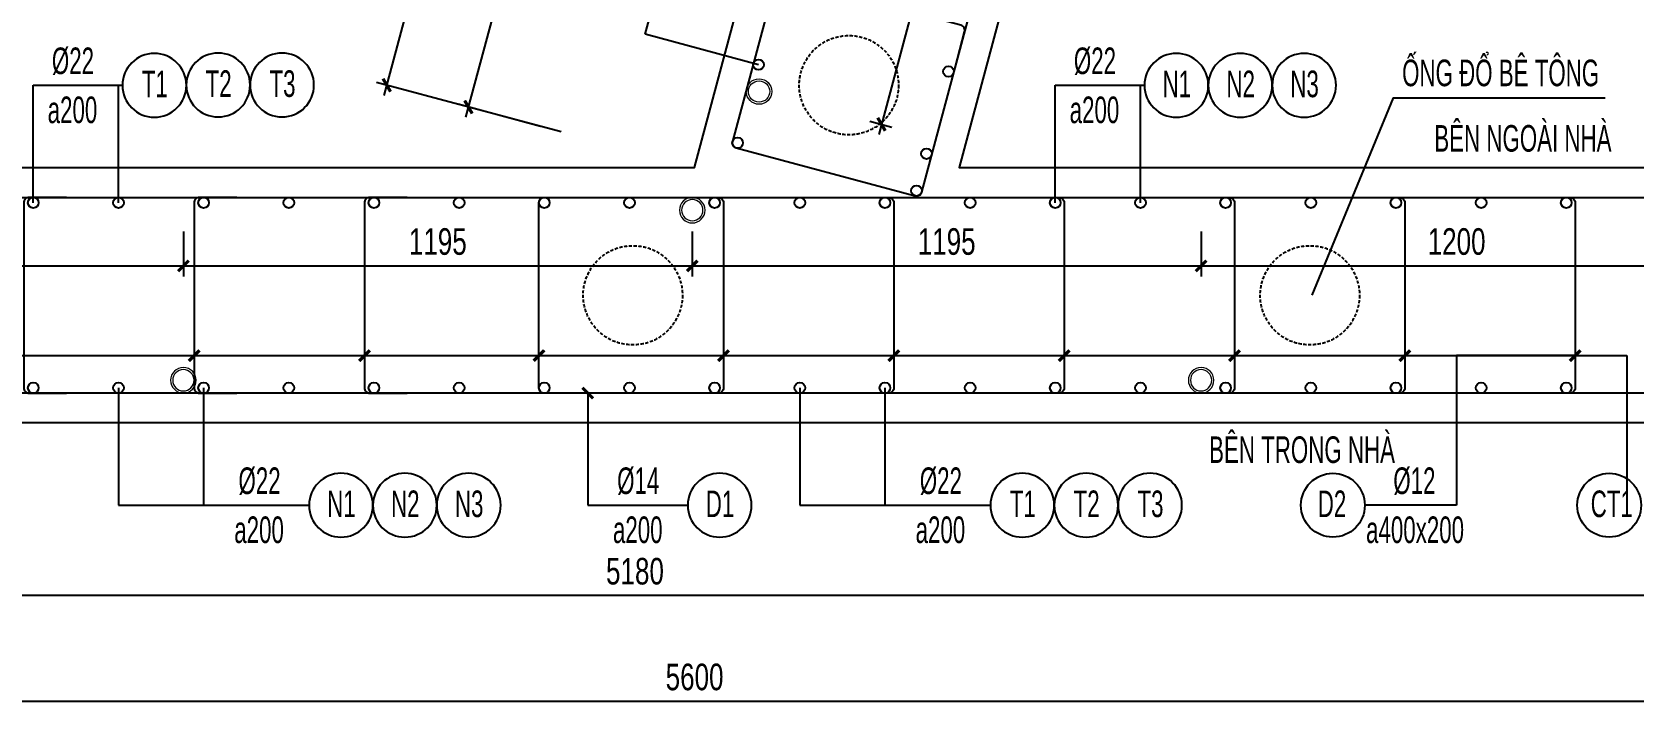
# Model space of a CAD drawing. Header units: millimetres. Extents: x -147841 to 368790, y -162721 to 84261.
# Drawn here: x 282007 to 285769, y -111686 to -110088 of the extents above; entities that cross this region are included whole.
import ezdxf
from ezdxf.enums import TextEntityAlignment as Align

# ---------------------------------------------------------------- set-up
doc = ezdxf.new("R2010")
doc.units = ezdxf.units.MM
doc.header["$LTSCALE"] = 1000
doc.header["$MEASUREMENT"] = 0
doc.header["$PDMODE"] = 1
doc.header["$PDSIZE"] = -10
doc.linetypes.add('HIDDEN', pattern=[0.375, 0.25, -0.125])
doc.layers.get('0').update_dxf_attribs({"linetype": 'CONTINUOUS', "lineweight": 18})
doc.layers.get('DEFPOINTS').update_dxf_attribs({"color": 5, "linetype": 'CONTINUOUS', "lineweight": 18})
for name, color, linetype, lineweight in [('0-THAY', 7, 'CONTINUOUS', 18), ('ccu11-Dim', 8, 'CONTINUOUS', 18), ('DIM', 8, 'CONTINUOUS', 18)]:
    doc.layers.add(name, color=color, linetype=linetype, lineweight=lineweight)
for name, color, linetype in [('ccu11-Manh', 8, 'CONTINUOUS'), ('ccu11-Thep', 4, 'CONTINUOUS'), ('ccu11-Thepdai', 6, 'CONTINUOUS'), ('KC-Cotthep', 8, 'CONTINUOUS'), ('KC-Dim', 8, 'CONTINUOUS'), ('KC-Text', 31, 'CONTINUOUS'), ('KC-Thay', 7, 'CONTINUOUS'), ('KC-Thep', 4, 'CONTINUOUS')]:
    doc.layers.add(name, color=color, linetype=linetype)
doc.styles.add('ARIAL', font='arial.ttf', dxfattribs={"width": 0.7})
doc.styles.add('ccu11-dim', font='vnsimli.shx', dxfattribs={"width": 0.65, "bigfont": 'bigfont.shx'})
doc.dimstyles.new('2.5-25', dxfattribs={"dimscale": 25, "dimtxt": 2.5, "dimasz": 1, "dimexe": 1, "dimexo": 2, "dimgap": 1, "dimtad": 1, "dimdec": 1, "dimrnd": 5, "dimdsep": 46, "dimtxsty": 'ARIAL', "dimblk": 'ARCHTICK', "dimcen": -1, "dimdle": 1, "dimclrd": 256, "dimclre": 256, "dimclrt": 3, "dimadec": 0, "dimazin": 2, "dimtfac": 0.1, "dimtdec": 1, "dimtmove": 0, "dimatfit": 1, "dimldrblk": 'ARCHTICK', "dimfxl": 1, "dimtvp": 0.833333, "dimtfill": 1, "dimtolj": 1, "dimtzin": 12, "dimarcsym": 0})
doc.dimstyles.new('ccu11-100x4', dxfattribs={"dimscale": 100, "dimtxt": 2.5, "dimasz": 1, "dimexe": 1, "dimexo": 2, "dimgap": 1, "dimtad": 1, "dimdec": 0, "dimlfac": 0.25, "dimdsep": 46, "dimtxsty": 'ccu11-dim', "dimblk": 'ARCHTICK', "dimcen": -1, "dimdle": 1, "dimclrd": 256, "dimclre": 256, "dimclrt": 31, "dimadec": 0, "dimazin": 2, "dimtfac": 0.1, "dimtdec": 0, "dimtmove": 0, "dimatfit": 1, "dimldrblk": 'ARCHTICK', "dimfxl": 1, "dimtvp": 0.833333, "dimtolj": 1, "dimtzin": 12, "dimarcsym": 0})

# ---------------------------------------------------------------- blocks, each defined once
blk = doc.blocks.new('_ARCHTICK')
at = {"color": 0, "linetype": 'ByBlock', "const_width": 0.3}
blk.add_lwpolyline([(-0.5, -0.5), (0.5, 0.5)], dxfattribs=at)
blk = doc.blocks.new('*D1199')
at = {"layer": 'DEFPOINTS', "color": 0, "linetype": 'ByBlock', "ltscale": 30, "transparency": 16777216}
for p in [(280832.7, -111163.4), (286012.7, -111163.4), (280832.7, -111412.2)]:
    blk.add_point(p, dxfattribs=at)
at = {"layer": 'KC-Dim', "linetype": 'ByBlock', "lineweight": -2, "ltscale": 30, "transparency": 16777216}
for p, q in [((280832.7, -111213.4), (280832.7, -111437.2)), ((286012.7, -111213.4), (286012.7, -111437.2)), ((286037.7, -111412.2), (280807.7, -111412.2))]:
    blk.add_line(p, q, dxfattribs=at)
at = {"layer": 'KC-Dim', "linetype": 'ByBlock', "lineweight": -2, "ltscale": 30, "transparency": 16777216, "xscale": 25, "yscale": 25, "zscale": 25, "rotation": 180}
blk.add_blockref('_ARCHTICK', (280832.7, -111412.2), dxfattribs=at)
at = {"layer": 'KC-Dim', "linetype": 'ByBlock', "lineweight": -2, "ltscale": 30, "transparency": 16777216, "xscale": 25, "yscale": 25, "zscale": 25}
blk.add_blockref('_ARCHTICK', (286012.7, -111412.2), dxfattribs=at)
at = {"layer": 'KC-Dim', "color": 3, "linetype": 'ByBlock', "ltscale": 30, "transparency": 16777216, "insert": (283422.7, -111355.3), "char_height": 62.5, "attachment_point": 5, "style": 'ARIAL', "bg_fill": 3, "box_fill_scale": 1.25, "bg_fill_color": 256, "bg_fill_true_color": 13158600, "bg_fill_transparency": 0}
blk.add_mtext('\\A1;5180', dxfattribs=at)
blk = doc.blocks.new('*D1200')
at = {"layer": 'DEFPOINTS', "color": 0, "linetype": 'ByBlock', "ltscale": 30, "transparency": 16777216}
for p in [(280762.7, -111163.4), (286362.7, -111163.4), (280762.7, -111660.7)]:
    blk.add_point(p, dxfattribs=at)
at = {"layer": 'KC-Dim', "linetype": 'ByBlock', "lineweight": -2, "ltscale": 30, "transparency": 16777216}
for p, q in [((280762.7, -111213.4), (280762.7, -111685.7)), ((286362.7, -111213.4), (286362.7, -111685.7)), ((286387.7, -111660.7), (280737.7, -111660.7))]:
    blk.add_line(p, q, dxfattribs=at)
at = {"layer": 'KC-Dim', "linetype": 'ByBlock', "lineweight": -2, "ltscale": 30, "transparency": 16777216, "xscale": 25, "yscale": 25, "zscale": 25, "rotation": 180}
blk.add_blockref('_ARCHTICK', (280762.7, -111660.7), dxfattribs=at)
at = {"layer": 'KC-Dim', "linetype": 'ByBlock', "lineweight": -2, "ltscale": 30, "transparency": 16777216, "xscale": 25, "yscale": 25, "zscale": 25}
blk.add_blockref('_ARCHTICK', (286362.7, -111660.7), dxfattribs=at)
at = {"layer": 'KC-Dim', "color": 3, "linetype": 'ByBlock', "ltscale": 30, "transparency": 16777216, "insert": (283562.7, -111603.8), "char_height": 62.5, "attachment_point": 5, "style": 'ARIAL', "bg_fill": 3, "box_fill_scale": 1.25, "bg_fill_color": 256, "bg_fill_true_color": 13158600, "bg_fill_transparency": 0}
blk.add_mtext('\\A1;5600', dxfattribs=at)
blk = doc.blocks.new('att_thep_2')
blk.add_circle((-300, 0), 300)
at = {"color": 3, "style": 'ARIAL', "width": 0.6}
blk.add_attdef('DK', text='', height=250, dxfattribs=at).set_placement((467, 105), align=Align.CENTER)
at = {"color": 31, "style": 'ARIAL', "width": 0.6}
blk.add_attdef('SH', text='', height=250, dxfattribs=at).set_placement((-281, -111), align=Align.CENTER)
at = {"color": 2, "style": 'ARIAL', "width": 0.6}
blk.add_attdef('KC', text='', height=250, dxfattribs=at).set_placement((472, -355), align=Align.CENTER)
blk = doc.blocks.new('*U1185')
at = {"layer": 'ccu11-Thepdai', "flags": 128}
blk.add_lwpolyline([(50, 230), (-37.5, 230, 0.414214), (-50, 217.5), (-50, -114.4), (-50, -217.5, 0.414214), (-37.5, -230), (50, -230)], format="xyb", dxfattribs=at)
blk = doc.blocks.new('*U1186')
at = {"layer": 'DIM', "color": 0, "linetype": 'ByBlock', "lineweight": -2, "transparency": 16777216}
for p in [(0, 0), (400, 0), (800, 0), (1200, 0), (1600, 0)]:
    blk.add_blockref('*U1185', p, dxfattribs=at)
blk = doc.blocks.new('*U1183')
at = {"layer": 'ccu11-Thepdai', "flags": 128}
blk.add_lwpolyline([(-50, 230), (37.5, 230, -0.414214), (50, 217.5), (50, -114.4), (50, -217.5, -0.414214), (37.5, -230), (-50, -230)], format="xyb", dxfattribs=at)
blk = doc.blocks.new('*U1184')
at = {"layer": 'DIM', "color": 0, "linetype": 'ByBlock', "lineweight": -2, "transparency": 16777216}
for p in [(0, 0), (400, 0), (800, 0), (1200, 0), (1600, 0)]:
    blk.add_blockref('*U1183', p, dxfattribs=at)
blk = doc.blocks.new('A$C260038B3')
at = {"layer": '0-THAY', "linetype": 'Continuous'}
for radius in [120, 100]:
    blk.add_circle((0, 0), radius, dxfattribs=at)
blk = doc.blocks.new('*D1207')
at = {"layer": 'DEFPOINTS', "color": 0, "linetype": 'ByBlock', "ltscale": 30, "transparency": 16777216}
for p in [(280962.2, -110506.5), (282362.2, -110506.5), (282362.2, -110637.5)]:
    blk.add_point(p, dxfattribs=at)
at = {"layer": 'KC-Dim', "linetype": 'ByBlock', "lineweight": -2, "ltscale": 30, "transparency": 16777216}
for p, q in [((280962.2, -110556.5), (280962.2, -110662.5)), ((282362.2, -110556.5), (282362.2, -110662.5)), ((280937.2, -110637.5), (282387.2, -110637.5))]:
    blk.add_line(p, q, dxfattribs=at)
at = {"layer": 'KC-Dim', "linetype": 'ByBlock', "lineweight": -2, "ltscale": 30, "transparency": 16777216, "xscale": 25, "yscale": 25, "zscale": 25, "rotation": 180}
blk.add_blockref('_ARCHTICK', (280962.2, -110637.5), dxfattribs=at)
at = {"layer": 'KC-Dim', "linetype": 'ByBlock', "lineweight": -2, "ltscale": 30, "transparency": 16777216, "xscale": 25, "yscale": 25, "zscale": 25}
blk.add_blockref('_ARCHTICK', (282362.2, -110637.5), dxfattribs=at)
at = {"layer": 'KC-Dim', "color": 3, "linetype": 'ByBlock', "ltscale": 30, "transparency": 16777216, "insert": (281662.2, -110580.6), "char_height": 62.5, "attachment_point": 5, "style": 'ARIAL', "bg_fill": 3, "box_fill_scale": 1.25, "bg_fill_color": 256, "bg_fill_true_color": 13158600, "bg_fill_transparency": 0}
blk.add_mtext('\\A1;1400', dxfattribs=at)
blk = doc.blocks.new('*D1208')
at = {"layer": 'DEFPOINTS', "color": 0, "linetype": 'ByBlock', "ltscale": 30, "transparency": 16777216}
for p in [(282362.2, -110506.5), (283557.2, -110506.5), (283557.2, -110637.5)]:
    blk.add_point(p, dxfattribs=at)
at = {"layer": 'KC-Dim', "linetype": 'ByBlock', "lineweight": -2, "ltscale": 30, "transparency": 16777216}
for p, q in [((282362.2, -110556.5), (282362.2, -110662.5)), ((283557.2, -110556.5), (283557.2, -110662.5)), ((282337.2, -110637.5), (283582.2, -110637.5))]:
    blk.add_line(p, q, dxfattribs=at)
at = {"layer": 'KC-Dim', "linetype": 'ByBlock', "lineweight": -2, "ltscale": 30, "transparency": 16777216, "xscale": 25, "yscale": 25, "zscale": 25, "rotation": 180}
blk.add_blockref('_ARCHTICK', (282362.2, -110637.5), dxfattribs=at)
at = {"layer": 'KC-Dim', "linetype": 'ByBlock', "lineweight": -2, "ltscale": 30, "transparency": 16777216, "xscale": 25, "yscale": 25, "zscale": 25}
blk.add_blockref('_ARCHTICK', (283557.2, -110637.5), dxfattribs=at)
at = {"layer": 'KC-Dim', "color": 3, "linetype": 'ByBlock', "ltscale": 30, "transparency": 16777216, "insert": (282959.7, -110580.6), "char_height": 62.5, "attachment_point": 5, "style": 'ARIAL', "bg_fill": 3, "box_fill_scale": 1.25, "bg_fill_color": 256, "bg_fill_true_color": 13158600, "bg_fill_transparency": 0}
blk.add_mtext('\\A1;1195', dxfattribs=at)
blk = doc.blocks.new('*D1209')
at = {"layer": 'DEFPOINTS', "color": 0, "linetype": 'ByBlock', "ltscale": 30, "transparency": 16777216}
for p in [(283557.2, -110506.5), (284752.2, -110506.5), (284752.2, -110637.5)]:
    blk.add_point(p, dxfattribs=at)
at = {"layer": 'KC-Dim', "linetype": 'ByBlock', "lineweight": -2, "ltscale": 30, "transparency": 16777216}
for p, q in [((283557.2, -110556.5), (283557.2, -110662.5)), ((284752.2, -110556.5), (284752.2, -110662.5)), ((283532.2, -110637.5), (284777.2, -110637.5))]:
    blk.add_line(p, q, dxfattribs=at)
at = {"layer": 'KC-Dim', "linetype": 'ByBlock', "lineweight": -2, "ltscale": 30, "transparency": 16777216, "xscale": 25, "yscale": 25, "zscale": 25, "rotation": 180}
blk.add_blockref('_ARCHTICK', (283557.2, -110637.5), dxfattribs=at)
at = {"layer": 'KC-Dim', "linetype": 'ByBlock', "lineweight": -2, "ltscale": 30, "transparency": 16777216, "xscale": 25, "yscale": 25, "zscale": 25}
blk.add_blockref('_ARCHTICK', (284752.2, -110637.5), dxfattribs=at)
at = {"layer": 'KC-Dim', "color": 3, "linetype": 'ByBlock', "ltscale": 30, "transparency": 16777216, "insert": (284154.7, -110580.6), "char_height": 62.5, "attachment_point": 5, "style": 'ARIAL', "bg_fill": 3, "box_fill_scale": 1.25, "bg_fill_color": 256, "bg_fill_true_color": 13158600, "bg_fill_transparency": 0}
blk.add_mtext('\\A1;1195', dxfattribs=at)
blk = doc.blocks.new('*D1210')
at = {"layer": 'DEFPOINTS', "color": 0, "linetype": 'ByBlock', "ltscale": 30, "transparency": 16777216}
for p in [(284752.2, -110506.5), (285952.2, -110506.5), (285952.2, -110637.5)]:
    blk.add_point(p, dxfattribs=at)
at = {"layer": 'KC-Dim', "linetype": 'ByBlock', "lineweight": -2, "ltscale": 30, "transparency": 16777216}
for p, q in [((284752.2, -110556.5), (284752.2, -110662.5)), ((285952.2, -110556.5), (285952.2, -110662.5)), ((284727.2, -110637.5), (285977.2, -110637.5))]:
    blk.add_line(p, q, dxfattribs=at)
at = {"layer": 'KC-Dim', "linetype": 'ByBlock', "lineweight": -2, "ltscale": 30, "transparency": 16777216, "xscale": 25, "yscale": 25, "zscale": 25, "rotation": 180}
blk.add_blockref('_ARCHTICK', (284752.2, -110637.5), dxfattribs=at)
at = {"layer": 'KC-Dim', "linetype": 'ByBlock', "lineweight": -2, "ltscale": 30, "transparency": 16777216, "xscale": 25, "yscale": 25, "zscale": 25}
blk.add_blockref('_ARCHTICK', (285952.2, -110637.5), dxfattribs=at)
at = {"layer": 'KC-Dim', "color": 3, "linetype": 'ByBlock', "ltscale": 30, "transparency": 16777216, "insert": (285352.2, -110580.6), "char_height": 62.5, "attachment_point": 5, "style": 'ARIAL', "bg_fill": 3, "box_fill_scale": 1.25, "bg_fill_color": 256, "bg_fill_true_color": 13158600, "bg_fill_transparency": 0}
blk.add_mtext('\\A1;1200', dxfattribs=at)
blk = doc.blocks.new('*D1217')
at = {"layer": 'DEFPOINTS', "color": 0, "linetype": 'ByBlock', "ltscale": 30, "transparency": 16777216}
for p in [(283931.9, -107969), (283031.6, -110264.2), (283249.5, -110322.6)]:
    blk.add_point(p, dxfattribs=at)
at = {"layer": 'KC-Dim', "linetype": 'ByBlock', "lineweight": -2, "ltscale": 30, "transparency": 16777216}
for p, q in [((283672.2, -107873.5), (283025.1, -110288.3)), ((283883.7, -107956.1), (283641.6, -107891.2)), ((283201.2, -110309.7), (283007.5, -110257.7))]:
    blk.add_line(p, q, dxfattribs=at)
at = {"layer": 'KC-Dim', "linetype": 'ByBlock', "lineweight": -2, "ltscale": 30, "transparency": 16777216, "xscale": 25, "yscale": 25, "zscale": 25}
for p, rotation in [((283665.7, -107897.7), 75.00000000010621), ((283031.6, -110264.2), 255.0000000001062)]:
    blk.add_blockref('_ARCHTICK', p, dxfattribs=dict(at, rotation=rotation))
at = {"layer": 'KC-Dim', "color": 3, "linetype": 'ByBlock', "ltscale": 30, "transparency": 16777216, "insert": (283293.7, -109066.2), "char_height": 62.5, "attachment_point": 5, "rotation": 75, "style": 'ARIAL', "bg_fill": 3, "box_fill_scale": 1.25, "bg_fill_color": 256, "bg_fill_true_color": 13158600, "bg_fill_transparency": 0}
blk.add_mtext('\\A1;2450', dxfattribs=at)
blk = doc.blocks.new('*U1191')
at = {"layer": 'ccu11-Thepdai', "flags": 128}
blk.add_lwpolyline([(50, 230), (-37.5, 230, 0.414214), (-50, 217.5), (-50, -114.4), (-50, -217.5, 0.414214), (-37.5, -230), (50, -230)], format="xyb", dxfattribs=at)
blk = doc.blocks.new('*U1192')
at = {"layer": 'DIM', "color": 0, "linetype": 'ByBlock', "lineweight": -2, "transparency": 16777216}
for p in [(0, 0), (400, 0), (800, 0), (1200, 0), (1600, 0)]:
    blk.add_blockref('*U1191', p, dxfattribs=at)
blk = doc.blocks.new('*D1218')
at = {"layer": 'DEFPOINTS', "color": 0, "ltscale": 3000, "transparency": 16777216}
for p in [(284022.5, -107630.9), (282839.8, -110212.8), (283297.8, -110335.5)]:
    blk.add_point(p, dxfattribs=at)
at = {"layer": 'DIM', "lineweight": -2, "ltscale": 3000, "transparency": 16777216}
for p, q in [((283571, -107484.1), (282833.3, -110237)), ((283974.2, -107618), (283540.4, -107501.7)), ((283249.5, -110322.6), (282815.7, -110206.3))]:
    blk.add_line(p, q, dxfattribs=at)
at = {"layer": 'DIM', "lineweight": -2, "ltscale": 3000, "transparency": 16777216, "xscale": 25, "yscale": 25, "zscale": 25}
for p, rotation in [((283564.5, -107508.2), 75.00000000010621), ((282839.8, -110212.8), 255.0000000001062)]:
    blk.add_blockref('_ARCHTICK', p, dxfattribs=dict(at, rotation=rotation))
at = {"layer": 'DIM', "color": 3, "ltscale": 3000, "transparency": 16777216, "insert": (283147.2, -108845.8), "char_height": 62.5, "attachment_point": 5, "rotation": 75, "style": 'ARIAL', "bg_fill": 3, "box_fill_scale": 1.25, "bg_fill_color": 256, "bg_fill_true_color": 13158600, "bg_fill_transparency": 0}
blk.add_mtext('\\A1;2800', dxfattribs=at)
blk = doc.blocks.new('*D1508')
at = {"layer": 'DEFPOINTS', "color": 0, "linetype": 'ByBlock', "ltscale": 30, "transparency": 16777216}
for p in [(258896.5, -98435.7), (258896.5, -98538), (257917.5, -98623.4)]:
    blk.add_point(p, dxfattribs=at)
at = {"layer": 'KC-Dim', "linetype": 'ByBlock', "lineweight": -2, "ltscale": 30, "transparency": 16777216}
for p, q in [((258896.5, -98485.7), (258896.5, -98563)), ((257917.5, -98573.4), (257917.5, -98513)), ((257892.5, -98538), (258921.5, -98538))]:
    blk.add_line(p, q, dxfattribs=at)
at = {"layer": 'KC-Dim', "linetype": 'ByBlock', "lineweight": -2, "ltscale": 30, "transparency": 16777216, "xscale": 25, "yscale": 25, "zscale": 25, "rotation": 180}
blk.add_blockref('_ARCHTICK', (257917.5, -98538), dxfattribs=at)
at = {"layer": 'KC-Dim', "linetype": 'ByBlock', "lineweight": -2, "ltscale": 30, "transparency": 16777216, "xscale": 25, "yscale": 25, "zscale": 25}
blk.add_blockref('_ARCHTICK', (258896.5, -98538), dxfattribs=at)
at = {"layer": 'KC-Dim', "color": 3, "linetype": 'ByBlock', "ltscale": 30, "transparency": 16777216, "insert": (258407, -98481.1), "char_height": 62.5, "attachment_point": 5, "style": 'ARIAL', "bg_fill": 3, "box_fill_scale": 1.25, "bg_fill_color": 256, "bg_fill_true_color": 13158600, "bg_fill_transparency": 0}
blk.add_mtext('\\A1;980', dxfattribs=at)
blk = doc.blocks.new('*D1509')
at = {"layer": 'DEFPOINTS', "color": 0, "linetype": 'ByBlock', "ltscale": 30, "transparency": 16777216}
for p in [(258896.5, -98435.7), (260095.1, -98538), (260095.1, -98616.7)]:
    blk.add_point(p, dxfattribs=at)
at = {"layer": 'KC-Dim', "linetype": 'ByBlock', "lineweight": -2, "ltscale": 30, "transparency": 16777216}
for p, q in [((258896.5, -98485.7), (258896.5, -98563)), ((260095.1, -98566.7), (260095.1, -98513)), ((258871.5, -98538), (260120.1, -98538))]:
    blk.add_line(p, q, dxfattribs=at)
at = {"layer": 'KC-Dim', "linetype": 'ByBlock', "lineweight": -2, "ltscale": 30, "transparency": 16777216, "xscale": 25, "yscale": 25, "zscale": 25, "rotation": 180}
blk.add_blockref('_ARCHTICK', (258896.5, -98538), dxfattribs=at)
at = {"layer": 'KC-Dim', "linetype": 'ByBlock', "lineweight": -2, "ltscale": 30, "transparency": 16777216, "xscale": 25, "yscale": 25, "zscale": 25}
blk.add_blockref('_ARCHTICK', (260095.1, -98538), dxfattribs=at)
at = {"layer": 'KC-Dim', "color": 3, "linetype": 'ByBlock', "ltscale": 30, "transparency": 16777216, "insert": (259495.8, -98481.1), "char_height": 62.5, "attachment_point": 5, "style": 'ARIAL', "bg_fill": 3, "box_fill_scale": 1.25, "bg_fill_color": 256, "bg_fill_true_color": 13158600, "bg_fill_transparency": 0}
blk.add_mtext('\\A1;1200', dxfattribs=at)
blk = doc.blocks.new('*U1187')
at = {"layer": 'ccu11-Thep'}
blk.add_circle((0, 0), 12.5, dxfattribs=at)
blk = doc.blocks.new('*U1188')
at = {"layer": 'KC-Dim', "color": 0, "linetype": 'ByBlock', "lineweight": -2, "transparency": 16777216}
for p in [(0, 0), (200, 0), (400, 0), (600, 0), (800, 0), (1000, 0), (1200, 0), (1400, 0), (1600, 0), (1800, 0), (2000, 0), (2200, 0)]:
    blk.add_blockref('*U1187', p, dxfattribs=at)
blk = doc.blocks.new('*U1189')
at = {"layer": 'ccu11-Thep'}
blk.add_circle((0, 0), 12.5, dxfattribs=at)
blk = doc.blocks.new('*U1190')
at = {"layer": 'KC-Dim', "color": 0, "linetype": 'ByBlock', "lineweight": -2, "transparency": 16777216}
for p in [(0, 0), (200, 0), (400, 0), (600, 0), (800, 0), (1000, 0), (1200, 0), (1400, 0), (1600, 0), (1800, 0), (2000, 0)]:
    blk.add_blockref('*U1189', p, dxfattribs=at)
blk = doc.blocks.new('*U1179')
at = {"layer": 'ccu11-Thep'}
blk.add_circle((0, 0), 12.5, dxfattribs=at)
blk = doc.blocks.new('*U1180')
at = {"layer": 'KC-Thep', "color": 0, "linetype": 'ByBlock', "lineweight": -2, "transparency": 16777216}
for p in [(-4000, 0), (-3800, 0), (-3600, 0), (-3400, 0), (-3200, 0), (-3000, 0), (-2800, 0), (-2600, 0), (-2400, 0), (-2200, 0), (-2000, 0), (-1800, 0), (-1600, 0), (-1400, 0), (-1200, 0), (-1000, 0), (-800, 0), (-600, 0), (-400, 0)]:
    blk.add_blockref('*U1179', p, dxfattribs=at)
blk = doc.blocks.new('*U1181')
at = {"layer": 'ccu11-Thep'}
blk.add_circle((0, 0), 12.5, dxfattribs=at)
blk = doc.blocks.new('*U1182')
at = {"layer": 'KC-Thep', "color": 0, "linetype": 'ByBlock', "lineweight": -2, "transparency": 16777216}
for p in [(-4000, 0), (-3800, 0), (-3600, 0), (-3400, 0), (-3200, 0), (-3000, 0), (-2800, 0), (-2600, 0), (-2400, 0), (-2200, 0), (-2000, 0), (-1800, 0), (-1600, 0), (-1400, 0), (-1200, 0), (-1000, 0), (-800, 0), (-600, 0), (-400, 0)]:
    blk.add_blockref('*U1181', p, dxfattribs=at)
blk = doc.blocks.new('saw6-28')
at = {"layer": 'ccu11-Dim', "ltscale": 3000, "xscale": 0.25, "yscale": 0.25, "zscale": 0.25}
for p in [(257917.48, -98835.66), (260095.11, -98835.66)]:
    blk.add_blockref('A$C260038B3', p, dxfattribs=at)
at = {"layer": 'KC-Dim', "linetype": 'ByBlock', "ltscale": 30}
dim = blk.add_linear_dim(base=(258896.47, -98537.97), p1=(257917.48, -98623.41), p2=(258896.47, -98435.66), dimstyle='2.5-25', dxfattribs=at)
dim.commit()
dim.dimension.update_dxf_attribs({"geometry": '*D1508', "text_midpoint": (258406.97, -98481.05)})
at = {"layer": 'ccu11-Dim', "ltscale": 3000, "xscale": 0.25, "yscale": 0.25, "zscale": 0.25}
blk.add_blockref('A$C260038B3', (258891.47, -98435.66), dxfattribs=at)
at = {"layer": 'KC-Dim', "linetype": 'ByBlock', "ltscale": 30}
dim = blk.add_linear_dim(base=(260095.11, -98537.97), p1=(258896.47, -98435.66), p2=(260095.11, -98616.7), dimstyle='2.5-25', dxfattribs=at)
dim.commit()
dim.dimension.update_dxf_attribs({"geometry": '*D1509', "text_midpoint": (259495.79, -98481.05)})

msp = doc.modelspace()

# ---------------------------------------------------------------- linework, layer by layer
at = {"layer": 'ccu11-Manh'}
msp.add_lwpolyline([(285013.19, -110706.54), (285204.19, -110242.2), (285700.73, -110242.2)], dxfattribs=at)
at = {"layer": 'ccu11-Thep'}
msp.add_circle((284083.89, -110460.75), 12.5, dxfattribs=at)
at = {"layer": 'ccu11-Thep', "linetype": 'HIDDEN', "ltscale": 0.03}
for centre in [(283417.66, -110706.54), (285007.61, -110706.54, 242.3)]:
    msp.add_circle(centre, 116.6, dxfattribs=at)
at = {"layer": 'ccu11-Thepdai'}
for points in [[(284261.15, -108070.17), (283651.63, -110344.93, 0.4142136), (283660.47, -110360.24), (284080.65, -110472.82, 0.4142136), (284095.96, -110463.98), (284705.48, -108189.23, 0.4142136), (284696.64, -108173.92), (284276.46, -108061.33, 0.4142136)], [(283618.16, -110936.54), (280845.16, -110936.54, -0.4142136), (280832.66, -110924.04), (280832.66, -110489.04, -0.4142136), (280845.16, -110476.54), (283618.16, -110476.54, -0.4142136), (283630.66, -110489.04), (283630.66, -110924.04, -0.4142136)], [(286009.7, -110936.54), (283209.7, -110936.54, -0.4142136), (283197.2, -110924.04), (283197.2, -110489.04, -0.4142136), (283209.7, -110476.54), (286009.7, -110476.54, -0.4142136), (286022.2, -110489.04), (286022.2, -110924.04, -0.4142136)]]:
    msp.add_lwpolyline(points, format="xyb", close=True, dxfattribs=at)
at = {"layer": 'KC-Thay', "flags": 128}
msp.add_lwpolyline([(286362.66, -110921.54), (286362.66, -111006.54), (280762.66, -111006.54), (280762.66, -110921.54), (280582.66, -110886.54), (280582.66, -110526.54), (280762.66, -110491.54), (280762.66, -110406.54), (283562.66, -110406.54), (284287.36, -107701.91), (284369.46, -107723.91), (284356.68, -107906.83), (284704.42, -108000.01), (284784.81, -107835.2), (284866.92, -107857.2), (284183.82, -110406.54), (286362.66, -110406.54), (286362.66, -110491.54), (286182.66, -110526.54), (286182.66, -110886.54)], close=True, dxfattribs=at)

# ---------------------------------------------------------------- block references
at = {"layer": 'ccu11-Dim', "ltscale": 3000, "extrusion": (0, 0, -1), "xscale": 0.25, "yscale": 0.25, "zscale": -0.25}
for p in [(-283557.19, -110506.53), (-282362.19, -110906.25), (-284752.19, -110906.25)]:
    msp.add_blockref('A$C260038B3', p, dxfattribs=at)
at = {"layer": 'ccu11-Manh', "ltscale": 3000, "xscale": 25, "yscale": 25, "zscale": 25, "rotation": 180}
for p in [(283630.66, -110848.24), (284830.66, -110848.24), (285230.66, -110848.24)]:
    msp.add_blockref('_ARCHTICK', p, dxfattribs=at)
at = {"layer": 'DIM', "xscale": -1}
for name, p in [('*U1184', (282837.66, -110706.54)), ('*U1186', (285580.66, -110706.54))]:
    msp.add_blockref(name, p, dxfattribs=at)
at = {"layer": 'KC-Cotthep'}
ref = msp.add_blockref('att_thep_2', (282219.15, -110213.17), dxfattribs=dict(at, xscale=-0.25, yscale=0.25, zscale=0.25))
ref.add_attrib('KC', 'a200', dxfattribs={"layer": '0', "color": 2, "height": 62.5, "style": 'ARIAL', "width": 0.6}).set_placement((282101.79, -110301.99), align=Align.CENTER)
ref.add_attrib('DK', '%%C22', dxfattribs={"layer": '0', "color": 2, "height": 62.5, "style": 'ARIAL', "width": 0.6}).set_placement((282102.88, -110186.81), align=Align.CENTER)
ref.add_attrib('SH', 'T1', dxfattribs={"layer": '0', "color": 31, "height": 62.5, "style": 'ARIAL', "width": 0.6}).set_placement((282295.17, -110241.04), align=Align.CENTER)
ref = msp.add_blockref('att_thep_2', (282368.94, -110212.52), dxfattribs=dict(at, xscale=-0.25, yscale=0.25, zscale=0.25))
ref.add_attrib('SH', 'T2', dxfattribs={"layer": '0', "color": 31, "height": 62.5, "style": 'ARIAL', "width": 0.6}).set_placement((282444.97, -110240.39), align=Align.CENTER)
ref = msp.add_blockref('att_thep_2', (282518.94, -110212.52), dxfattribs=dict(at, xscale=-0.25, yscale=0.25, zscale=0.25))
ref.add_attrib('SH', 'T3', dxfattribs={"layer": '0', "color": 31, "height": 62.5, "style": 'ARIAL', "width": 0.6}).set_placement((282594.97, -110240.39), align=Align.CENTER)
ref = msp.add_blockref('att_thep_2', (284769.15, -110213.17), dxfattribs=dict(at, xscale=-0.25, yscale=0.25, zscale=0.25))
ref.add_attrib('SH', 'N2', dxfattribs={"layer": '0', "color": 31, "height": 62.5, "style": 'ARIAL', "width": 0.6}).set_placement((284845.17, -110241.04), align=Align.CENTER)
ref = msp.add_blockref('att_thep_2', (284919.15, -110213.17), dxfattribs=dict(at, xscale=-0.25, yscale=0.25, zscale=0.25))
ref.add_attrib('SH', 'N3', dxfattribs={"layer": '0', "color": 31, "height": 62.5, "style": 'ARIAL', "width": 0.6}).set_placement((284995.17, -110241.04), align=Align.CENTER)
at = {"layer": 'KC-Thep'}
msp.add_blockref('*U1180', (286009.7, -110924.04), dxfattribs=at)

# ---------------------------------------------------------------- texts
at = {"layer": 'KC-Text', "color": 1, "style": 'ARIAL', "width": 0.6}
msp.add_text('ỐNG ĐỔ BÊ TÔNG', height=62.5, dxfattribs=at).set_placement((285224.23, -110215.18))
for s, p in [('BÊN NGOÀI NHÀ', (285507.92, -110369.01)), ('BÊN TRONG NHÀ', (284989.18, -111100.61))]:
    msp.add_text(s, height=62.5, dxfattribs=at).set_placement(p, align=Align.CENTER)

# ---------------------------------------------------------------- dimensions: what is measured, and where the dimension line sits
at = {"layer": 'KC-Dim', "linetype": 'ByBlock', "ltscale": 30}
dim = msp.add_linear_dim(base=(280832.66, -111412.16), p1=(286012.66, -111163.44), p2=(280832.66, -111163.44), angle=180, dimstyle='2.5-25', dxfattribs=at)
dim.commit()
dim.dimension.update_dxf_attribs({"geometry": '*D1199', "text_midpoint": (283422.66, -111355.25)})

# ---------------------------------------------------------------- next in the draw order: dimensions: what is measured, and where the dimension line sits
for base, p1, p2, angle, picture, middle in [((283031.6, -110264.2), (283931.95, -107969.02), (283249.54, -110322.6), 255, '*D1217', (283293.68, -109066.21)), ((280762.66, -111660.71), (286362.66, -111163.44), (280762.66, -111163.44), 180, '*D1200', (283562.66, -111603.8))]:
    dim = msp.add_linear_dim(base=base, p1=p1, p2=p2, angle=angle, dimstyle='2.5-25', dxfattribs=at)
    dim.commit()
    dim.dimension.update_dxf_attribs({"geometry": picture, "text_midpoint": middle})
dim = msp.add_linear_dim(base=(282362.19, -110637.46), p1=(280962.19, -110506.54), p2=(282362.19, -110506.53), dimstyle='2.5-25', dxfattribs=at)
dim.commit()
dim.dimension.update_dxf_attribs({"geometry": '*D1207', "text_midpoint": (281662.19, -110580.55)})

# ---------------------------------------------------------------- next in the draw order: linework, layer by layer
at = {"layer": 'ccu11-Thep', "linetype": 'HIDDEN', "ltscale": 0.03}
msp.add_circle((283925.12, -110212.9), 116.6, dxfattribs=at)

# ---------------------------------------------------------------- next in the draw order: block references
at = {"layer": 'DIM', "rotation": 255.0000000000298}
msp.add_blockref('*U1192', (284379.14, -108518.48), dxfattribs=at)
at = {"layer": 'KC-Cotthep'}
ref = msp.add_blockref('att_thep_2', (282657.31, -111199.91), dxfattribs=dict(at, xscale=-0.25, yscale=0.25, zscale=0.25))
ref.add_attrib('KC', 'a200', dxfattribs={"layer": '0', "color": 2, "height": 62.5, "style": 'ARIAL', "width": 0.6}).set_placement((282539.95, -111288.74), align=Align.CENTER)
ref.add_attrib('DK', '%%C22', dxfattribs={"layer": '0', "color": 2, "height": 62.5, "style": 'ARIAL', "width": 0.6}).set_placement((282541.04, -111173.56), align=Align.CENTER)
ref.add_attrib('SH', 'N1', dxfattribs={"layer": '0', "color": 31, "height": 62.5, "style": 'ARIAL', "width": 0.6}).set_placement((282733.33, -111227.78), align=Align.CENTER)
ref = msp.add_blockref('att_thep_2', (282807.31, -111199.91), dxfattribs=dict(at, xscale=-0.25, yscale=0.25, zscale=0.25))
ref.add_attrib('SH', 'N2', dxfattribs={"layer": '0', "color": 31, "height": 62.5, "style": 'ARIAL', "width": 0.6}).set_placement((282883.33, -111227.78), align=Align.CENTER)
ref = msp.add_blockref('att_thep_2', (282957.31, -111199.91), dxfattribs=dict(at, xscale=-0.25, yscale=0.25, zscale=0.25))
ref.add_attrib('SH', 'N3', dxfattribs={"layer": '0', "color": 31, "height": 62.5, "style": 'ARIAL', "width": 0.6}).set_placement((283033.33, -111227.78), align=Align.CENTER)
ref = msp.add_blockref('att_thep_2', (283546.59, -111199.91), dxfattribs=dict(at, xscale=-0.25, yscale=0.25, zscale=0.25))
ref.add_attrib('KC', 'a200', dxfattribs={"layer": '0', "color": 2, "height": 62.5, "style": 'ARIAL', "width": 0.6}).set_placement((283429.23, -111288.74), align=Align.CENTER)
ref.add_attrib('DK', '%%C14', dxfattribs={"layer": '0', "color": 125, "height": 62.5, "style": 'ARIAL', "width": 0.6}).set_placement((283430.35, -111173.56), align=Align.CENTER)
ref.add_attrib('SH', 'D1', dxfattribs={"layer": '0', "color": 31, "height": 62.5, "style": 'ARIAL', "width": 0.6}).set_placement((283622.41, -111227.78), align=Align.CENTER)
ref = msp.add_blockref('att_thep_2', (284257.31, -111199.91), dxfattribs=dict(at, xscale=-0.25, yscale=0.25, zscale=0.25))
ref.add_attrib('KC', 'a200', dxfattribs={"layer": '0', "color": 2, "height": 62.5, "style": 'ARIAL', "width": 0.6}).set_placement((284139.95, -111288.74), align=Align.CENTER)
ref.add_attrib('DK', '%%C22', dxfattribs={"layer": '0', "color": 2, "height": 62.5, "style": 'ARIAL', "width": 0.6}).set_placement((284141.04, -111173.56), align=Align.CENTER)
ref.add_attrib('SH', 'T1', dxfattribs={"layer": '0', "color": 31, "height": 62.5, "style": 'ARIAL', "width": 0.6}).set_placement((284333.33, -111227.78), align=Align.CENTER)
ref = msp.add_blockref('att_thep_2', (284407.31, -111199.91), dxfattribs=dict(at, xscale=-0.25, yscale=0.25, zscale=0.25))
ref.add_attrib('SH', 'T2', dxfattribs={"layer": '0', "color": 31, "height": 62.5, "style": 'ARIAL', "width": 0.6}).set_placement((284483.33, -111227.78), align=Align.CENTER)
ref = msp.add_blockref('att_thep_2', (284557.31, -111199.91), dxfattribs=dict(at, xscale=-0.25, yscale=0.25, zscale=0.25))
ref.add_attrib('SH', 'T3', dxfattribs={"layer": '0', "color": 31, "height": 62.5, "style": 'ARIAL', "width": 0.6}).set_placement((284633.33, -111227.78), align=Align.CENTER)
ref = msp.add_blockref('att_thep_2', (285136.66, -111199.91), dxfattribs=dict(at, xscale=0.25, yscale=0.25, zscale=0.25))
ref.add_attrib('KC', 'a400x200', dxfattribs={"layer": '0', "color": 2, "height": 62.5, "style": 'ARIAL', "width": 0.6}).set_placement((285254.63, -111288.74), align=Align.CENTER)
ref.add_attrib('DK', '%%C12', dxfattribs={"layer": '0', "color": 215, "height": 62.5, "style": 'ARIAL', "width": 0.6}).set_placement((285253.06, -111173.56), align=Align.CENTER)
ref.add_attrib('SH', 'D2', dxfattribs={"layer": '0', "color": 31, "height": 62.5, "style": 'ARIAL', "width": 0.6}).set_placement((285059.56, -111227.78), align=Align.CENTER)
ref = msp.add_blockref('att_thep_2', (285785.55, -111199.91), dxfattribs=dict(at, xscale=0.25, yscale=0.25, zscale=0.25))
ref.add_attrib('DK', '1%%C18', dxfattribs={"layer": '0', "color": 15, "height": 62.5, "style": 'ARIAL', "width": 0.6}).set_placement((285898.41, -111173.56), align=Align.CENTER)
ref.add_attrib('SH', 'CT1', dxfattribs={"layer": '0', "color": 31, "height": 62.5, "style": 'ARIAL', "width": 0.6}).set_placement((285716.53, -111227.78), align=Align.CENTER)

# ---------------------------------------------------------------- next in the draw order: dimensions: what is measured, and where the dimension line sits
at = {"layer": 'KC-Dim', "linetype": 'ByBlock', "ltscale": 30}
dim = msp.add_linear_dim(base=(283557.19, -110637.46), p1=(282362.19, -110506.53), p2=(283557.19, -110506.53), dimstyle='2.5-25', dxfattribs=at)
dim.commit()
dim.dimension.update_dxf_attribs({"geometry": '*D1208', "text_midpoint": (282959.69, -110580.55)})

# ---------------------------------------------------------------- next in the draw order: leaders
at = {"layer": 'ccu11-Manh', "ltscale": 10}
for points in [[(282009.7, -110489.04), (282009.7, -110213.17), (282219.15, -110213.17)], [(282209.7, -110489.04), (282209.7, -110213.17), (282219.19, -110213.17)], [(285351.77, -110848.24), (285351.77, -111199.91), (285135.46, -111199.91)], [(282209.7, -110924.04), (282209.7, -111199.91), (282657.31, -111199.91)], [(282409.7, -110924.04), (282409.7, -111199.91), (282657.34, -111199.91)], [(283809.7, -110924.04), (283809.7, -111199.91), (284257.31, -111199.91)], [(284009.7, -110924.04), (284009.7, -111199.91), (284257.34, -111199.91)]]:
    msp.add_leader(points, dimstyle='ccu11-100x4', override={"dimgap": 1, "dimtad": 0, "dimldrblk": 'None'}, dxfattribs=at)
at = {"layer": 'ccu11-Manh', "ltscale": 3000}
for points, override in [([(281187.66, -110848.24), (285351.77, -110848.24), (285351.77, -111199.91)], {"dimasz": 0.25, "dimtad": 0}), ([(282387.66, -110848.24), (285351.77, -110848.24), (285351.77, -111199.91)], {"dimasz": 0.25, "dimtad": 0}), ([(282787.66, -110848.24), (285751.77, -110848.24), (285751.77, -111199.91)], {"dimasz": 0.25, "dimtad": 0}), ([(283197.2, -110848.24), (285351.77, -110848.24), (285351.77, -111199.91)], {"dimasz": 0.25, "dimtad": 0}), ([(284030.66, -110848.24), (285351.77, -110848.24), (285351.77, -111199.91)], {"dimasz": 0.25, "dimtad": 0}), ([(284430.66, -110848.24), (285351.77, -110848.24), (285351.77, -111199.91)], {"dimasz": 0.25, "dimgap": 1, "dimtad": 0}), ([(285630.66, -110848.24), (285351.77, -110848.24), (285351.77, -111199.91)], {"dimasz": 0.25, "dimtad": 0}), ([(283311.93, -110936.54), (283311.93, -111199.91), (283546.59, -111199.91)], {"dimasz": 0.25, "dimtad": 0})]:
    msp.add_leader(points, dimstyle='ccu11-100x4', override=override, dxfattribs=at)

# ---------------------------------------------------------------- next in the draw order: dimensions: what is measured, and where the dimension line sits
at = {"layer": 'DIM', "ltscale": 3000}
dim = msp.add_linear_dim(base=(282839.82, -110212.81), p1=(284022.53, -107630.95), p2=(283297.84, -110335.54), angle=255, dimstyle='2.5-25', dxfattribs=at)
dim.commit()
dim.dimension.update_dxf_attribs({"geometry": '*D1218', "text_midpoint": (283147.19, -108845.79)})
at = {"layer": 'KC-Dim', "linetype": 'ByBlock', "ltscale": 30}
dim = msp.add_linear_dim(base=(284752.19, -110637.46), p1=(283557.19, -110506.53), p2=(284752.19, -110506.53), dimstyle='2.5-25', dxfattribs=at)
dim.commit()
dim.dimension.update_dxf_attribs({"geometry": '*D1209', "text_midpoint": (284154.69, -110580.55)})

# ---------------------------------------------------------------- next in the draw order: linework, layer by layer
at = {"layer": 'ccu11-Thep'}
msp.add_circle((283663.71, -110348.16), 12.5, dxfattribs=at)

# ---------------------------------------------------------------- next in the draw order: dimensions: what is measured, and where the dimension line sits
at = {"layer": 'KC-Dim', "linetype": 'ByBlock', "ltscale": 30}
dim = msp.add_linear_dim(base=(285952.19, -110637.46), p1=(284752.19, -110506.53), p2=(285952.19, -110506.53), dimstyle='2.5-25', dxfattribs=at)
dim.commit()
dim.dimension.update_dxf_attribs({"geometry": '*D1210', "text_midpoint": (285352.19, -110580.55)})

# ---------------------------------------------------------------- next in the draw order: block references
at = {"layer": 'KC-Dim', "rotation": 255.0000000000298}
msp.add_blockref('saw6-28', (446499.59, 115424.33), dxfattribs=at)
at = {"layer": 'KC-Thep'}
msp.add_blockref('*U1182', (286009.7, -110489.04), dxfattribs=at)

# ---------------------------------------------------------------- next in the draw order: block references
at = {"layer": 'KC-Cotthep'}
ref = msp.add_blockref('att_thep_2', (284619.15, -110213.17), dxfattribs=dict(at, xscale=-0.25, yscale=0.25, zscale=0.25))
ref.add_attrib('KC', 'a200', dxfattribs={"layer": '0', "color": 2, "height": 62.5, "style": 'ARIAL', "width": 0.6}).set_placement((284501.79, -110301.99), align=Align.CENTER)
ref.add_attrib('DK', '%%C22', dxfattribs={"layer": '0', "color": 2, "height": 62.5, "style": 'ARIAL', "width": 0.6}).set_placement((284502.88, -110186.81), align=Align.CENTER)
ref.add_attrib('SH', 'N1', dxfattribs={"layer": '0', "color": 31, "height": 62.5, "style": 'ARIAL', "width": 0.6}).set_placement((284695.17, -110241.04), align=Align.CENTER)
at = {"layer": 'KC-Dim', "rotation": 255.0000000000298}
for name, p in [('*U1190', (284230.52, -108232.78)), ('*U1188', (284676.58, -108248.78))]:
    msp.add_blockref(name, p, dxfattribs=at)

# ---------------------------------------------------------------- next in the draw order: leaders
at = {"layer": 'ccu11-Manh', "ltscale": 10}
for points in [[(283712.88, -110164.64), (283446.41, -110093.23), (283500.62, -109890.92)], [(284409.7, -110489.04), (284409.7, -110213.17), (284619.15, -110213.17)], [(284609.7, -110489.04), (284609.7, -110213.17), (284619.19, -110213.17)]]:
    msp.add_leader(points, dimstyle='ccu11-100x4', override={"dimgap": 1, "dimtad": 0, "dimldrblk": 'None'}, dxfattribs=at)

doc.saveas('drawing.dxf')
